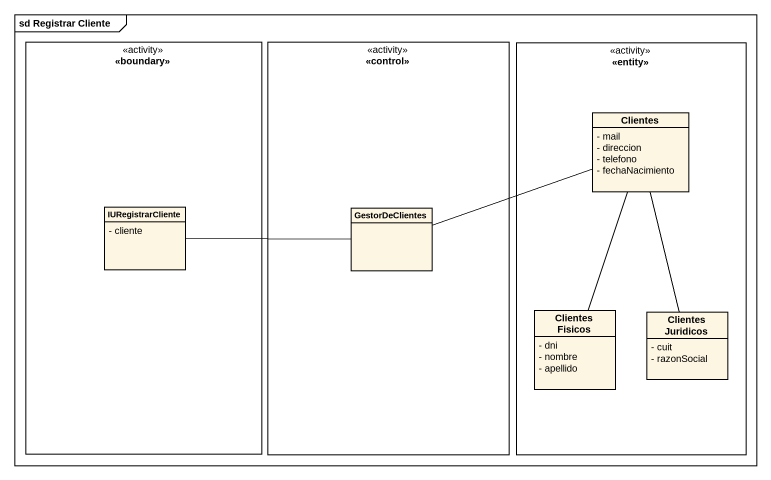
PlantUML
@startuml
mainframe sd Registrar Cliente
hide circle
hide empty members
skinparam classAttributeIconSize 0
rectangle "<<boundary>>" as boundary_ <<activity>> {
  class IURegistrarCliente {
    - cliente
  }
}
rectangle "<<control>>" as control_ <<activity>> {
  class GestorDeClientes
}
rectangle "<<entity>>" as entity_ <<activity>> {
  class Clientes {
    - mail
    - direccion
    - telefono
    - fechaNacimiento
  }
  class "Clientes Fisicos" as Clientes_Fisicos {
    - dni
    - nombre
    - apellido
  }
  class "Clientes Juridicos" as Clientes_Juridicos {
    - cuit
    - razonSocial
  }
}
Clientes -- Clientes_Fisicos
Clientes -- Clientes_Juridicos
IURegistrarCliente -right- GestorDeClientes
GestorDeClientes -right- Clientes
@enduml
